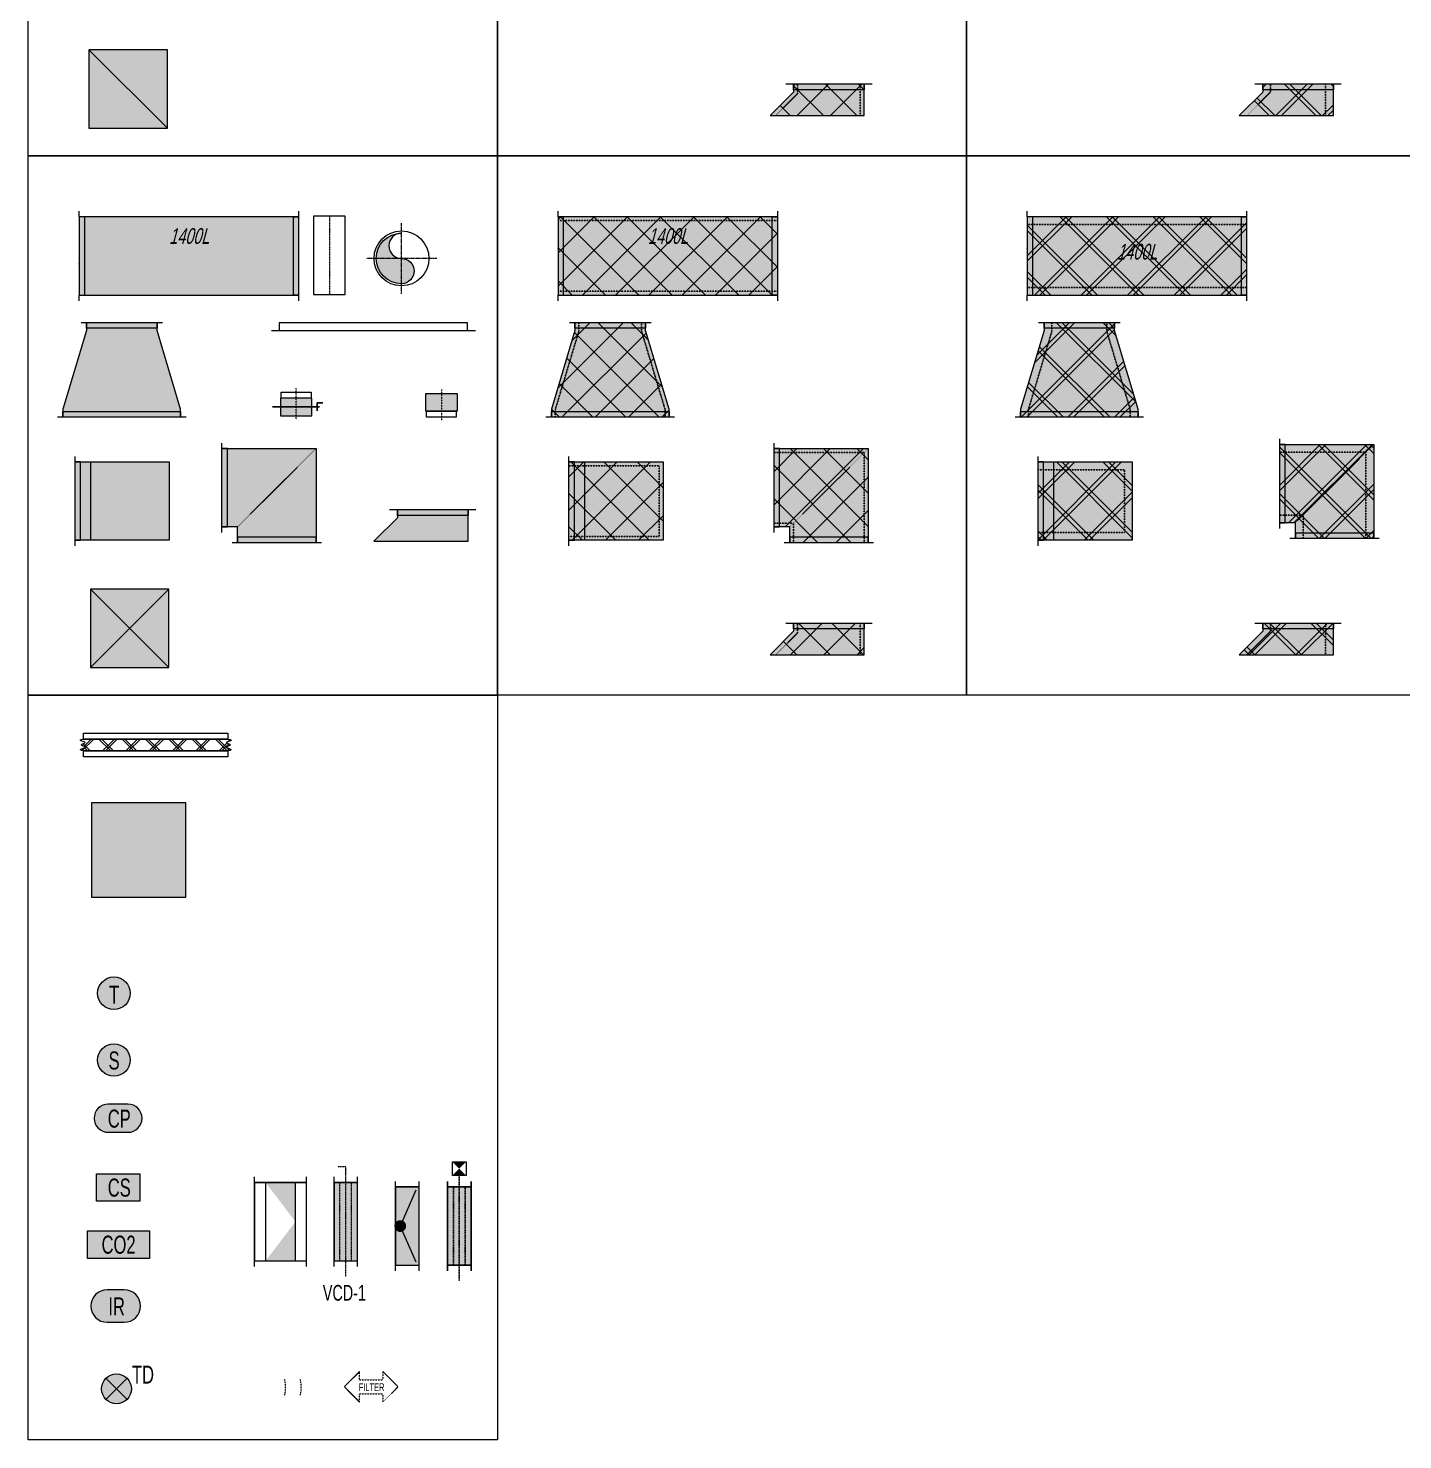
# Model space of a CAD drawing. Header units: millimetres. Extents: x 127492 to 142443, y 116686 to 152629.
# Drawn here: x 127492 to 136253, y 134135 to 143132 of the extents above; entities that cross this region are included whole.
import ezdxf
from ezdxf.enums import TextEntityAlignment as Align

# ---------------------------------------------------------------- set-up
doc = ezdxf.new("R2010")
doc.units = ezdxf.units.MM
for name, pattern in [('Flex', [0.4, 0, -0.4]), ('Ins', [1, 0.5, -0.5]), ('SCEN', [9, 6, -1, 1, -1]), ('Vsdd', [3.55, 1.5, -0.85, 0.35, -0.85])]:
    doc.linetypes.add(name, pattern=pattern)
doc.layers.get('0').update_dxf_attribs({"lineweight": 0})
doc.layers.get('Defpoints').update_dxf_attribs({"lineweight": 0})
for name, color, linetype, lineweight in [('Hvac-Accessories', 4, 'Continuous', 0), ('Hvac-BWPeno', 200, 'Continuous', 0), ('Hvac-BWPenoShade', 223, 'Continuous', 0), ('Hvac-FireDamper', 3, 'Continuous', 0), ('Hvac-FlexConn', 244, 'Continuous', 0), ('Hvac-Tundish', 7, 'SCEN', 0), ('Hvac-VolumeDamper', 4, 'Continuous', 0), ('Hvacduct-ea', 32, 'Continuous', 18), ('Hvacduct-ea-Shading', 42, 'Continuous', 0), ('Hvacduct-Filter', 1, 'Ins', 0), ('Hvacduct-Flange', 8, 'Continuous', 0), ('Hvacduct-oa', 82, 'Continuous', 18), ('Hvacduct-oa-Shading', 83, 'Continuous', 0), ('Hvacduct-ra', 210, 'Continuous', 18), ('Hvacduct-sa', 160, 'Continuous', 25), ('Hvacduct-Text', 7, 'Continuous', 0), ('Hvacduct-TurningVanes', 1, 'Continuous', 0), ('Hvacelec', 7, 'Continuous', 0), ('Hvacequip', 4, 'Continuous', 25), ('Hvacequip-Shading', 253, 'Continuous', 0), ('HvacequipControls', 3, 'Continuous', 0)]:
    doc.layers.add(name, color=color, linetype=linetype, lineweight=lineweight)
doc.layers.add('Hvacduct-Length', color=7, linetype='Continuous', lineweight=0, plot=False)
doc.layers.add('Hvacins', color=118, linetype='Ins')
doc.layers.add('HvacInsulation IN', color=118, linetype='Ins')
doc.styles.add('_Arial', font='ARIALN.TTF', dxfattribs={"width": 0.8})
doc.styles.add('Arial Narrow_1', font='ARIALN.TTF', dxfattribs={"width": 0.8, "height": 250})
doc.styles.add('HVACS', font='ARIALN.TTF', dxfattribs={"width": 0.8})
doc.styles.add('HVACSI', font='ARIALN.TTF', dxfattribs={"width": 0.8, "oblique": 15})
doc.styles.add('ROMAND', font='romand', dxfattribs={"width": 0.8})
doc.styles.add('ROMANS', font='romans', dxfattribs={"width": 0.8})
doc.dimstyles.new('Check', dxfattribs={"dimtxt": 100, "dimasz": 1, "dimexe": 2, "dimexo": 0.63, "dimgap": 0.63, "dimtad": 1, "dimdec": 0, "dimrnd": 5, "dimzin": 0, "dimdsep": 46, "dimtxsty": 'HVACSI', "dimblk": 'DOT', "dimcen": 0, "dimse1": 1, "dimse2": 1, "dimsd1": 1, "dimsd2": 1, "dimclrd": 1, "dimclre": 1, "dimclrt": 256, "dimadec": 0, "dimazin": 0, "dimtfac": 1, "dimtdec": 0, "dimtofl": 0, "dimtmove": 0, "dimatfit": 3, "dimfxl": 1, "dimtolj": 1, "dimtzin": 0, "dimarcsym": 0})
pattern_1 = [(45, (0, 0), (-106.066, 106.066), []), (135, (0, 0), (-106.066, -106.066), [])]
pattern_2 = [(135, (0, 0), (-148.49, -148.49), []), (135, (35, 0), (-148.49, -148.49), []), (45, (0, 0), (-148.49, 148.49), []), (45, (35, 0), (-148.49, 148.49), [])]
pattern_3 = [(135, (0, 300), (-148.49, -148.49), []), (135, (35, 300), (-148.49, -148.49), []), (45, (0, 300), (-148.49, 148.49), []), (45, (35, 300), (-148.49, 148.49), [])]

# ---------------------------------------------------------------- blocks, each defined once
blk = doc.blocks.new('*U76')
blk.add_line((-50, -50), (1250, -50))
blk.add_lwpolyline([(0, 0), (0, -50), (1200, -50), (1200, 0)], close=True)
blk = doc.blocks.new('*U459')
at = {"layer": 'Hvac-FlexConn', "linetype": 'Continuous'}
h = blk.add_hatch(dxfattribs=at)
h.set_pattern_fill('INS50I', color=254, scale=0.5, angle=90, style=0, pattern_type=2)
h.set_pattern_definition([(225, (0, 0), (74.246, -74.246), []), (225, (1e-15, 17.5), (74.246, -74.246), []), (135, (0, 0), (-74.246, -74.246), []), (135, (1e-15, 17.5), (-74.246, -74.246), [])])
h.paths.add_polyline_path([(920, -37.5), (933.2, -40.4), (939.3, -43.2), (939.8, -45.8), (936.3, -48.4), (930.3, -51), (923.2, -53.4), (916.8, -55.8), (912.3, -58.1), (911.1, -60.3), (912.7, -62.5), (916.2, -64.7), (921, -66.8), (926, -68.9), (930.7, -70.9), (934, -73), (935.3, -75), (934, -77), (930.7, -79.1), (926, -81.1), (921, -83.2), (916.2, -85.3), (912.7, -87.5), (911.1, -89.7), (912.3, -91.9), (916.8, -94.2), (923.2, -96.6), (930.3, -99), (936.3, -101.6), (939.8, -104.2), (939.3, -106.8), (933.2, -109.6), (920, -112.5), (0, -112.5), (-13.2, -109.6), (-19.3, -106.8), (-19.8, -104.2), (-16.3, -101.6), (-10.3, -99), (-3.2, -96.6), (3.2, -94.2), (7.7, -91.9), (8.9, -89.7), (7.3, -87.5), (3.8, -85.3), (-1, -83.2), (-6, -81.1), (-10.7, -79.1), (-14, -77), (-15.3, -75), (-14, -73), (-10.7, -70.9), (-6, -68.9), (-1, -66.8), (3.8, -64.7), (7.3, -62.5), (8.9, -60.3), (7.7, -58.1), (3.2, -55.8), (-3.2, -53.4), (-10.3, -51), (-16.3, -48.4), (-19.8, -45.8), (-19.3, -43.2), (-13.2, -40.4), (0, -37.5)])
at = {"layer": 'Hvac-FlexConn', "color": 244, "linetype": 'Continuous'}
for points in [[(0, -37.5), (0, 0), (920, 0), (920, -37.5)], [(920, -37.5), (933.2, -40.4), (939.3, -43.2), (939.8, -45.8), (936.3, -48.4), (930.3, -51), (923.2, -53.4), (916.8, -55.8), (912.3, -58.1), (911.1, -60.3), (912.7, -62.5), (916.2, -64.7), (921, -66.8), (926, -68.9), (930.7, -70.9), (934, -73), (935.3, -75), (934, -77), (930.7, -79.1), (926, -81.1), (921, -83.2), (916.2, -85.3), (912.7, -87.5), (911.1, -89.7), (912.3, -91.9), (916.8, -94.2), (923.2, -96.6), (930.3, -99), (936.3, -101.6), (939.8, -104.2), (939.3, -106.8), (933.2, -109.6), (920, -112.5), (0, -112.5), (-13.2, -109.6), (-19.3, -106.8), (-19.8, -104.2), (-16.3, -101.6), (-10.3, -99), (-3.2, -96.6), (3.2, -94.2), (7.7, -91.9), (8.9, -89.7), (7.3, -87.5), (3.8, -85.3), (-1, -83.2), (-6, -81.1), (-10.7, -79.1), (-14, -77), (-15.3, -75), (-14, -73), (-10.7, -70.9), (-6, -68.9), (-1, -66.8), (3.8, -64.7), (7.3, -62.5), (8.9, -60.3), (7.7, -58.1), (3.2, -55.8), (-3.2, -53.4), (-10.3, -51), (-16.3, -48.4), (-19.8, -45.8), (-19.3, -43.2), (-13.2, -40.4), (0, -37.5)], [(920, -112.5), (920, -150), (0, -150), (0, -112.5)]]:
    blk.add_lwpolyline(points, close=True, dxfattribs=at)
for points in [[(0, -37.5), (920, -37.5)], [(920, -112.5), (0, -112.5)]]:
    blk.add_lwpolyline(points, dxfattribs=at)
at = {"layer": 'Hvacduct-Text', "style": 'HVACS', "width": 0.8}
blk.add_attdef('SIZE', text='', height=100, dxfattribs=at).set_placement((460, -75), align=Align.MIDDLE)
blk = doc.blocks.new('*U320')
at = {"layer": 'Hvac-BWPenoShade', "linetype": 'Continuous'}
blk.add_hatch(color=256, dxfattribs=at).paths.add_polyline_path([(0, 600), (0, 0), (600, 0), (600, 600)])
at = {"layer": 'Hvac-BWPeno', "linetype": 'Continuous', "flags": 128}
blk.add_lwpolyline([(0, 600), (0, 0), (600, 0), (600, 600), (0, 600)], dxfattribs=at)
blk = doc.blocks.new('Temp Sensor')
at = {"layer": 'HvacequipControls', "linetype": 'Continuous'}
h = blk.add_hatch(color=253, dxfattribs=at)
edge = h.paths.add_edge_path()
edge.add_arc((0, 103.7), 103.7, 0, 360)
at = {"layer": 'HvacequipControls', "color": 7, "linetype": 'Continuous'}
blk.add_circle((0, 103.7), 103.7, dxfattribs=at)
at = {"layer": 'HvacequipControls', "style": 'Arial Narrow_1', "width": 0.8}
blk.add_text('T', height=115, dxfattribs=at).set_placement((-30.6, 37.7))
blk = doc.blocks.new('Sensor')
at = {"layer": 'HvacequipControls', "linetype": 'Continuous'}
h = blk.add_hatch(color=253, dxfattribs=at)
edge = h.paths.add_edge_path()
edge.add_arc((0, 103.7), 103.7, 0, 360)
at = {"layer": 'HvacequipControls', "color": 7, "linetype": 'Continuous'}
blk.add_circle((0, 103.7), 103.7, dxfattribs=at)
at = {"layer": 'HvacequipControls', "style": 'Arial Narrow_1', "width": 0.8}
blk.add_text('S', height=115, dxfattribs=at).set_placement((-33.9, 43))
blk = doc.blocks.new('Control Panel')
at = {"layer": 'HvacequipControls'}
h = blk.add_hatch(color=253, dxfattribs=at)
edge = h.paths.add_edge_path()
edge.add_line((-62.5, 0), (62.5, 0))
edge.add_arc((62.5, 90), 90, 270, 450)
edge.add_line((62.5, 180), (-62.5, 180))
edge.add_arc((-62.5, 90), 90, 90, 270)
at = {"layer": 'HvacequipControls', "color": 1}
blk.add_lwpolyline([(-62.5, 0), (62.5, 0, 1), (62.5, 180), (-62.5, 180, 1)], format="xyb", close=True, dxfattribs=at)
at = {"layer": 'HvacequipControls', "style": 'Arial Narrow_1', "width": 0.8}
blk.add_text('CP', height=115, dxfattribs=at).set_placement((-65.7, 29.8))
blk = doc.blocks.new('Control Station')
at = {"layer": 'HvacequipControls', "linetype": 'Continuous'}
blk.add_hatch(color=253, dxfattribs=at).paths.add_polyline_path([(-137.8, 174.9), (137.8, 174.9), (137.8, 0), (-137.8, 0)])
at = {"layer": 'HvacequipControls', "color": 7}
blk.add_lwpolyline([(-137.8, 174.9), (137.8, 174.9), (137.8, 0), (-137.8, 0)], close=True, dxfattribs=at)
at = {"layer": 'HvacequipControls', "style": 'Arial Narrow_1', "width": 0.8}
blk.add_text('CS', height=115, dxfattribs=at).set_placement((-65.7, 29.8))
blk = doc.blocks.new('CO2 Sensor')
at = {"layer": 'HvacequipControls', "linetype": 'Continuous'}
blk.add_hatch(color=253, dxfattribs=at).paths.add_polyline_path([(-197.3, 174.9), (197.3, 174.9), (197.3, 0), (-197.3, 0)])
at = {"layer": 'HvacequipControls', "color": 7}
blk.add_lwpolyline([(-197.3, 174.9), (197.3, 174.9), (197.3, 0), (-197.3, 0)], close=True, dxfattribs=at)
at = {"layer": 'HvacequipControls', "style": 'Arial Narrow_1', "width": 0.8}
blk.add_text('CO2', height=115, dxfattribs=at).set_placement((-107.5, 29.8))
blk = doc.blocks.new('IR')
at = {"layer": 'HvacequipControls', "linetype": 'Continuous'}
blk.add_hatch(color=253, dxfattribs=at).paths.add_polyline_path([(-54.6, 0), (54.6, 0, 1), (54.6, 207.5), (-54.6, 207.5, 1)])
blk.add_lwpolyline([(-54.6, 0), (54.6, 0, 1), (54.6, 207.5), (-54.6, 207.5, 1)], format="xyb", close=True, dxfattribs=at)
at = {"layer": 'HvacequipControls', "style": 'Arial Narrow_1', "width": 0.8}
blk.add_text('IR', height=115, dxfattribs=at).set_placement((-46.8, 43.4))
blk = doc.blocks.new('Tundish')
at = {"layer": 'HvacequipControls', "linetype": 'Continuous'}
h = blk.add_hatch(color=253, dxfattribs=at)
edge = h.paths.add_edge_path()
edge.add_arc((0, 95.3), 95.3, 0, 360)
at = {"layer": 'HvacequipControls', "color": 1, "linetype": 'Continuous'}
for p, q in [((-67.4, 162.7), (67.4, 27.9)), ((-67.4, 27.9), (67.4, 162.7))]:
    blk.add_line(p, q, dxfattribs=at)
at = {"layer": 'HvacequipControls', "color": 7, "linetype": 'Continuous'}
blk.add_circle((0, 95.3), 95.3, dxfattribs=at)
at = {"layer": 'HvacequipControls', "style": 'Arial Narrow_1', "width": 0.8}
blk.add_text('TD', height=115, dxfattribs=at).set_placement((98.8, 128.6))
blk = doc.blocks.new('*U112')
at = {"layer": 'Hvac-FireDamper', "linetype": 'Continuous'}
for p, q in [((-330, -285), (-330, 285)), ((0, -285), (0, 285)), ((-330, 250), (0, 250)), ((-330, -250), (0, -250))]:
    blk.add_line(p, q, dxfattribs=at)
for points in [[(-330, -250), (0, -250), (0, 250), (-330, 250)], [(-260, -250), (-70, -250), (-70, 250), (-260, 250)]]:
    blk.add_lwpolyline(points, close=True, dxfattribs=at)
blk.add_point((-330, 0), dxfattribs=at)
for points in [[(-260, 250), (-70, 250), (-70, 0)], [(-260, -250), (-70, -250), (-70, 0)]]:
    blk.add_solid(points, dxfattribs=at)
blk = doc.blocks.new('*U102')
at = {"color": 8, "linetype": 'Vsdd'}
for p, q in [((75, 100), (25, 100)), ((75, -600), (75, 100)), ((38, -500), (38, 0)), ((112, -500), (112, 0))]:
    blk.add_line(p, q, dxfattribs=at)
blk.add_point((0, -250))
at = {"layer": 'Hvac-Accessories', "color": 4, "linetype": 'Continuous'}
for p, q in [((0, -535), (0, 35)), ((0, 0), (150, 0)), ((150, -535), (150, 35)), ((0, -500), (150, -500))]:
    blk.add_line(p, q, dxfattribs=at)
at = {"layer": 'Hvac-Accessories', "color": 4, "linetype": 'Continuous', "flags": 128}
blk.add_lwpolyline([(0, -500), (150, -500), (150, 0), (0, 0)], close=True, dxfattribs=at)
at = {"layer": 'Hvac-Accessories', "color": 253, "linetype": 'Continuous'}
blk.add_solid([(0, -500), (150, -500), (0, 0), (150, 0)], dxfattribs=at)
blk = doc.blocks.new('*U122')
at = {"layer": 'Hvac-Accessories', "color": 4, "linetype": 'Continuous'}
for p, q in [((0, -285), (0, 285)), ((150, -285), (150, 285)), ((0, 250), (150, 250)), ((0, -250), (150, -250))]:
    blk.add_line(p, q, dxfattribs=at)
at = {"layer": 'Hvac-Accessories', "color": 4, "linetype": 'Continuous', "flags": 128}
blk.add_lwpolyline([(0, -250), (150, -250), (150, 250), (0, 250)], close=True, dxfattribs=at)
at = {"layer": 'Hvac-Accessories', "color": 8, "linetype": 'Continuous', "flags": 128}
blk.add_lwpolyline([(128.8, 228.8), (30, 0), (128.8, -228.8)], dxfattribs=at)
at = {"layer": 'Hvac-Accessories', "color": 8, "linetype": 'Continuous', "const_width": 37.5}
blk.add_lwpolyline([(11.2, 0, 1), (48.8, 0, 1)], format="xyb", close=True, dxfattribs=at)
at = {"layer": 'Hvac-Accessories'}
blk.add_point((0, 0), dxfattribs=at)
at = {"layer": 'Hvac-Accessories', "color": 253, "linetype": 'Continuous'}
blk.add_solid([(0, -250), (150, -250), (0, 250), (150, 250)], dxfattribs=at)
blk = doc.blocks.new('*U82')
at = {"color": 1, "linetype": 'Vsdd'}
blk.add_line((0, 500), (0, 0), dxfattribs=at)
blk.add_lwpolyline([(-100, 0), (100, 0), (100, 500), (-100, 500)], close=True)
blk = doc.blocks.new('DuctShadow')
h = blk.add_hatch(color=8)
h.dxf.hatch_style = 1
edge = h.paths.add_edge_path()
edge.add_arc((0, 80.5), 80.5, 90, 270)
edge.add_arc((0, -80.5), 80.5, -90, 90, ccw=False)
edge.add_arc((0, 0), 161, 90, 270, ccw=False)
at = {"color": 1, "linetype": 'SCEN'}
for p, q in [((0, -225), (0, 225)), ((225, 0), (-225, 0))]:
    blk.add_line(p, q, dxfattribs=at)
at = {"color": 1}
blk.add_lwpolyline([(0, 161, 1), (0, 0, -1), (0, -161, -1)], format="xyb", close=True, dxfattribs=at)
at = {"color": 0, "linetype": 'Continuous'}
blk.add_circle((0, 0), 175, dxfattribs=at)
blk = doc.blocks.new('VCD TAG')
at = {"color": 0, "style": 'HVACS', "width": 0.8}
blk.add_attdef('VCDTAG', (0, 0), '', height=100, dxfattribs=at)
at = {"color": 0, "style": 'HVACS', "width": 0.8, "flags": 1}
blk.add_attdef('SIZE', (91.6, -147), '', height=100, dxfattribs=at)
blk = doc.blocks.new('iso77DA')
at = {"layer": 'Hvacelec', "color": 4, "linetype": 'Continuous'}
blk.add_lwpolyline([(31.3, -409.5), (31.3, -322), (118.8, -322), (118.8, -409.5)], close=True, dxfattribs=at)
blk.add_solid([(31.3, -409.5), (118.8, -409.5), (118.8, -322), (31.3, -322)], dxfattribs=at)
at = {"layer": 'Hvacelec', "color": 4, "linetype": 'Ins', "style": 'ROMAND'}
blk.add_text('a', height=0.005, dxfattribs=at).set_placement((31.3, -409.5))
at = {"layer": 'Hvacelec', "color": 4, "linetype": 'Vsdd', "style": 'ROMANS'}
blk.add_text('a', height=0.005, dxfattribs=at).set_placement((75.6, -409.5))
at = {"layer": 'Hvacelec', "color": 4, "linetype": 'Flex', "style": 'ROMANS'}
blk.add_text('a', height=0.005, dxfattribs=at).set_placement((118.8, -409.5))
blk = doc.blocks.new('MOTORISED DAMPER')
blk.add_point((150, 0))
at = {"layer": 'Hvacduct-sa', "color": 8, "linetype": 'Vsdd'}
for p, q in [((75, 350), (75, -350)), ((38, 250), (38, -250)), ((112, 250), (112, -250))]:
    blk.add_line(p, q, dxfattribs=at)
at = {"layer": 'Hvacequip', "color": 4, "linetype": 'Continuous'}
for p, q in [((0, 285), (0, -285)), ((150, 285), (150, -285)), ((150, 250), (0, 250)), ((150, -250), (0, -250))]:
    blk.add_line(p, q, dxfattribs=at)
at = {"layer": 'Hvacequip', "color": 4, "linetype": 'Continuous', "flags": 128}
blk.add_lwpolyline([(150, 250), (0, 250), (0, -250), (150, -250)], close=True, dxfattribs=at)
at = {"layer": 'Hvacequip-Shading', "color": 253, "linetype": 'Continuous'}
blk.add_solid([(150, 250), (0, 250), (150, -250), (0, -250)], dxfattribs=at)
at = {"layer": 'Hvacelec', "color": 8, "linetype": 'Vsdd', "rotation": 180}
blk.add_blockref('iso77DA', (150, 0), dxfattribs=at)
blk = doc.blocks.new('*U119')
at = {"layer": 'Hvacduct-ea-Shading'}
h = blk.add_hatch(color=256, dxfattribs=at)
h.dxf.hatch_style = 1
h.paths.add_polyline_path([(0, 0), (500, 0), (500, 500), (0, 500)])
at = {"color": 0}
blk.add_lwpolyline([(0, 0), (500, 0), (500, 500), (0, 500)], close=True, dxfattribs=at)
at = {"color": 8}
blk.add_solid([(0, 500), (0, 0), (139.7, 85.3), (500, 0)], dxfattribs=at)
at = {"layer": 'Hvacduct-sa', "color": 1}
blk.add_line((0, 500), (500, 0), dxfattribs=at)
blk = doc.blocks.new('*U120')
at = {"layer": 'Hvacduct-oa-Shading'}
h = blk.add_hatch(color=256, dxfattribs=at)
h.dxf.hatch_style = 1
h.paths.add_polyline_path([(0, 0), (500, 0), (500, 500), (0, 500)])
at = {"color": 0}
blk.add_lwpolyline([(0, 0), (500, 0), (500, 500), (0, 500)], close=True, dxfattribs=at)
at = {"color": 8}
blk.add_solid([(0, 500), (0, 0), (139.7, 85.3), (500, 0)], dxfattribs=at)
at = {"layer": 'Hvacduct-sa', "color": 1}
for p, q in [((0, 0), (500, 500)), ((0, 500), (500, 0))]:
    blk.add_line(p, q, dxfattribs=at)
blk = doc.blocks.new('*U189')
at = {"layer": 'Hvacduct-TurningVanes', "linetype": 'Ins'}
for centre in [(-150, 0), (-50, 0)]:
    blk.add_arc(centre, 250, 348.46658, 11.54051, dxfattribs=at)
blk = doc.blocks.new('*D214')
at = {"layer": 'Defpoints', "color": 0, "transparency": 16777216}
for p in [(1400, -175.3), (0, -250), (1400, -250)]:
    blk.add_point(p, dxfattribs=at)
at = {"layer": 'Hvacduct-Length', "transparency": 16777216, "insert": (700, -123.6), "char_height": 100, "attachment_point": 5, "style": 'HVACSI'}
blk.add_mtext('\\A1;1400L', dxfattribs=at)
blk = doc.blocks.new('_Dot')
at = {"color": 0, "linetype": 'ByBlock', "lineweight": -2}
blk.add_line((-0.5, 0), (-1, 0), dxfattribs=at)
at = {"color": 0, "linetype": 'ByBlock', "const_width": 0.5}
blk.add_lwpolyline([(-0.25, 0, 1), (0.25, 0, 1)], format="xyb", close=True, dxfattribs=at)
blk = doc.blocks.new('*U215')
at = {"layer": 'Hvacduct-oa-Shading'}
h = blk.add_hatch(color=256, dxfattribs=at)
h.dxf.hatch_style = 1
h.paths.add_polyline_path([(375, 0), (375, 50), (225, 550), (225, 600), (-225, 600), (-225, 550), (-375, 50), (-375, 0)])
at = {"color": 0, "linetype": 'Continuous', "flags": 128}
blk.add_lwpolyline([(375, 0), (375, 50), (225, 550), (225, 600), (-225, 600), (-225, 550), (-375, 50), (-375, 0)], close=True, dxfattribs=at)
at = {"color": 8, "linetype": 'Continuous', "flags": 128}
for points in [[(260, 600), (225, 600), (225, 565), (-225, 565), (-225, 600), (-260, 600)], [(-410, 0), (-375, 0), (-375, 35), (375, 35), (375, 0), (410, 0)]]:
    blk.add_lwpolyline(points, dxfattribs=at)
blk = doc.blocks.new('*U216')
at = {"layer": 'Hvacduct-oa-Shading'}
h = blk.add_hatch(color=256, dxfattribs=at)
h.dxf.hatch_style = 1
h.paths.add_polyline_path([(600, 0), (0, 0), (0, 500), (600, 500)])
at = {"color": 0}
blk.add_line((100, 0), (100, 500), dxfattribs=at)
at = {"color": 8, "linetype": 'Continuous', "flags": 128}
blk.add_lwpolyline([(0, -35), (0, 0), (35, 0), (35, 500), (0, 500), (0, 535)], dxfattribs=at)
at = {"color": 0, "linetype": 'Continuous', "flags": 128}
blk.add_lwpolyline([(600, 0), (0, 0), (0, 500), (600, 500)], close=True, dxfattribs=at)
blk = doc.blocks.new('*U339')
at = {"layer": 'Hvacduct-oa-Shading'}
h = blk.add_hatch(color=256, dxfattribs=at)
h.dxf.hatch_style = 1
h.paths.add_polyline_path([(375, 0), (375, 50), (225, 550), (225, 600), (-225, 600), (-225, 550), (-375, 50), (-375, 0)])
at = {"layer": 'HvacInsulation IN'}
h = blk.add_hatch(dxfattribs=at)
h.set_pattern_fill('INS25I', color=256, style=0, pattern_type=2)
h.set_pattern_definition(pattern_1)
h.paths.add_polyline_path([(375, 0), (375, 50), (225, 550), (225, 600), (-225, 600), (-225, 550), (-375, 50), (-375, 0)])
at = {"color": 0, "linetype": 'Continuous', "flags": 128}
blk.add_lwpolyline([(375, 0), (375, 50), (225, 550), (225, 600), (-225, 600), (-225, 550), (-375, 50), (-375, 0)], close=True, dxfattribs=at)
at = {"color": 8, "linetype": 'Continuous', "flags": 128}
for points in [[(260, 600), (225, 600), (225, 565), (-225, 565), (-225, 600), (-260, 600)], [(-410, 0), (-375, 0), (-375, 35), (375, 35), (375, 0), (410, 0)]]:
    blk.add_lwpolyline(points, dxfattribs=at)
at = {"layer": 'Hvacins', "flags": 128}
for points in [[(-200, 600), (-200, 546.3), (-350, 46.3), (-350, 0)], [(350, 0), (350, 46.3), (200, 546.3), (200, 600)]]:
    blk.add_lwpolyline(points, dxfattribs=at)
blk = doc.blocks.new('*U338')
at = {"layer": 'Hvacduct-oa-Shading'}
h = blk.add_hatch(color=256, dxfattribs=at)
h.dxf.hatch_style = 1
h.paths.add_polyline_path([(600, 0), (0, 0), (0, 500), (600, 500)])
at = {"layer": 'HvacInsulation IN'}
h = blk.add_hatch(dxfattribs=at)
h.set_pattern_fill('INS25I', color=256, style=0, pattern_type=2)
h.set_pattern_definition(pattern_1)
h.paths.add_polyline_path([(600, 0), (0, 0), (0, 500), (600, 500)])
at = {"color": 0}
blk.add_line((100, 0), (100, 500), dxfattribs=at)
at = {"color": 0, "linetype": 'Continuous', "flags": 128}
blk.add_lwpolyline([(600, 0), (0, 0), (0, 500), (600, 500)], close=True, dxfattribs=at)
at = {"layer": 'Hvacduct-Flange', "linetype": 'Continuous', "flags": 128}
blk.add_lwpolyline([(0, -35), (0, 0), (35, 0), (35, 500), (0, 500), (0, 535)], dxfattribs=at)
at = {"layer": 'Hvacins', "flags": 128}
blk.add_lwpolyline([(0, 475), (575, 475), (575, 25), (0, 25)], dxfattribs=at)
blk = doc.blocks.new('*U346')
at = {"layer": 'Hvacduct-oa-Shading'}
h = blk.add_hatch(color=256, dxfattribs=at)
h.dxf.hatch_style = 1
h.paths.add_polyline_path([(375, 0), (375, 50), (225, 550), (225, 600), (-225, 600), (-225, 550), (-375, 50), (-375, 0)])
at = {"layer": 'HvacInsulation IN'}
h = blk.add_hatch(dxfattribs=at)
h.set_pattern_fill('INS50I', color=256, style=0, pattern_type=2)
h.set_pattern_definition(pattern_2)
h.paths.add_polyline_path([(375, 0), (375, 50), (225, 550), (225, 600), (-225, 600), (-225, 550), (-375, 50), (-375, 0)])
at = {"color": 0, "linetype": 'Continuous', "flags": 128}
blk.add_lwpolyline([(375, 0), (375, 50), (225, 550), (225, 600), (-225, 600), (-225, 550), (-375, 50), (-375, 0)], close=True, dxfattribs=at)
at = {"color": 8, "linetype": 'Continuous', "flags": 128}
for points in [[(260, 600), (225, 600), (225, 565), (-225, 565), (-225, 600), (-260, 600)], [(-410, 0), (-375, 0), (-375, 35), (375, 35), (375, 0), (410, 0)]]:
    blk.add_lwpolyline(points, dxfattribs=at)
at = {"layer": 'Hvacins', "flags": 128}
for points in [[(-175, 600), (-175, 546.3), (-325, 46.3), (-325, 0)], [(325, 0), (325, 46.3), (175, 546.3), (175, 600)]]:
    blk.add_lwpolyline(points, dxfattribs=at)
blk = doc.blocks.new('*U347')
at = {"layer": 'Hvacduct-oa-Shading'}
h = blk.add_hatch(color=256, dxfattribs=at)
h.dxf.hatch_style = 1
h.paths.add_polyline_path([(600, 0), (0, 0), (0, 500), (600, 500)])
at = {"layer": 'HvacInsulation IN'}
h = blk.add_hatch(dxfattribs=at)
h.set_pattern_fill('INS50I', color=256, style=0, pattern_type=2)
h.set_pattern_definition(pattern_3)
h.paths.add_polyline_path([(600, 0), (0, 0), (0, 500), (600, 500)])
at = {"color": 0}
blk.add_line((100, 0), (100, 500), dxfattribs=at)
at = {"color": 8, "linetype": 'Continuous', "flags": 128}
blk.add_lwpolyline([(0, -35), (0, 0), (35, 0), (35, 500), (0, 500), (0, 535)], dxfattribs=at)
at = {"color": 0, "linetype": 'Continuous', "flags": 128}
blk.add_lwpolyline([(600, 0), (0, 0), (0, 500), (600, 500)], close=True, dxfattribs=at)
at = {"layer": 'Hvacins', "flags": 128}
blk.add_lwpolyline([(0, 450), (550, 450), (550, 50), (0, 50)], dxfattribs=at)
blk = doc.blocks.new('Filter Removal')
at = {"color": 1}
for p, q in [((0, 0), (-95.7, -95.7)), ((95.7, -95.7), (0, 0)), ((-95.7, -95.7), (-45, -95.7)), ((-45, -245.9), (-45, -95.7)), ((45, -95.7), (95.7, -95.7)), ((45, -245.9), (45, -95.7)), ((-45, -245.9), (-95.7, -245.9)), ((-95.7, -245.9), (0, -341.5)), ((0, -341.5), (95.7, -245.9)), ((95.7, -245.9), (45, -245.9))]:
    blk.add_line(p, q, dxfattribs=at)
at = {"color": 1, "style": '_Arial', "width": 0.8}
blk.add_text('FILTER', height=50, rotation=90, dxfattribs=at).set_placement((2.4, -167.8), align=Align.MIDDLE_CENTER)
blk = doc.blocks.new('*U264')
at = {"layer": 'Hvacduct-oa-Shading', "linetype": 'Continuous'}
blk.add_hatch(color=256, dxfattribs=at).paths.add_polyline_path([(-100, 600), (500, 600), (500, 0), (0, 0), (0, 100), (-100, 100)])
at = {"layer": 'Hvacduct-Flange', "linetype": 'Continuous', "flags": 128}
for points in [[(-100, 65), (-100, 100), (-65, 100), (-65, 600), (-100, 600), (-100, 635)], [(535, 0), (500, 0), (500, 35), (0, 35), (0, 0), (-35, 0)]]:
    blk.add_lwpolyline(points, dxfattribs=at)
at = {"layer": 'Hvacduct-oa', "linetype": 'Continuous', "flags": 128}
blk.add_lwpolyline([(-100, 600), (500, 600), (500, 0), (0, 0), (0, 100), (-100, 100)], close=True, dxfattribs=at)
at = {"layer": 'Hvacduct-TurningVanes', "linetype": 'Ins', "flags": 128}
blk.add_lwpolyline([(0, 100), (500, 600)], dxfattribs=at)
blk = doc.blocks.new('*U337')
at = {"layer": 'Hvacduct-oa-Shading', "linetype": 'Continuous'}
blk.add_hatch(color=256, dxfattribs=at).paths.add_polyline_path([(-100, 600), (500, 600), (500, 0), (0, 0), (0, 100), (-100, 100)])
at = {"layer": 'HvacInsulation IN'}
h = blk.add_hatch(dxfattribs=at)
h.set_pattern_fill('INS25I', color=256, style=0, pattern_type=2)
h.set_pattern_definition(pattern_1)
h.paths.add_polyline_path([(-100, 600), (500, 600), (500, 0), (0, 0), (0, 100), (-100, 100)])
at = {"layer": 'Hvacduct-Flange', "linetype": 'Continuous', "flags": 128}
for points in [[(-100, 65), (-100, 100), (-65, 100), (-65, 600), (-100, 600), (-100, 635)], [(535, 0), (500, 0), (500, 35), (0, 35), (0, 0), (-35, 0)]]:
    blk.add_lwpolyline(points, dxfattribs=at)
at = {"layer": 'Hvacduct-oa', "linetype": 'Continuous', "flags": 128}
blk.add_lwpolyline([(-100, 600), (500, 600), (500, 0), (0, 0), (0, 100), (-100, 100)], close=True, dxfattribs=at)
at = {"layer": 'Hvacduct-TurningVanes', "linetype": 'Ins', "flags": 128}
blk.add_lwpolyline([(0, 100), (500, 600)], dxfattribs=at)
at = {"layer": 'Hvacins', "linetype": 'Ins', "flags": 128}
for points in [[(-100, 575), (475, 575), (475, 0)], [(-100, 125), (25, 125), (25, 0)]]:
    blk.add_lwpolyline(points, dxfattribs=at)
blk = doc.blocks.new('*U348')
at = {"layer": 'Hvacduct-oa-Shading', "linetype": 'Continuous'}
blk.add_hatch(color=256, dxfattribs=at).paths.add_polyline_path([(-100, 600), (500, 600), (500, 0), (0, 0), (0, 100), (-100, 100)])
at = {"layer": 'HvacInsulation IN'}
h = blk.add_hatch(dxfattribs=at)
h.set_pattern_fill('INS50I', color=256, style=0, pattern_type=2)
h.set_pattern_definition(pattern_2)
h.paths.add_polyline_path([(-100, 600), (500, 600), (500, 0), (0, 0), (0, 100), (-100, 100)])
at = {"layer": 'Hvacduct-Flange', "linetype": 'Continuous', "flags": 128}
for points in [[(-100, 65), (-100, 100), (-65, 100), (-65, 600), (-100, 600), (-100, 635)], [(535, 0), (500, 0), (500, 35), (0, 35), (0, 0), (-35, 0)]]:
    blk.add_lwpolyline(points, dxfattribs=at)
at = {"layer": 'Hvacduct-oa', "linetype": 'Continuous', "flags": 128}
blk.add_lwpolyline([(-100, 600), (500, 600), (500, 0), (0, 0), (0, 100), (-100, 100)], close=True, dxfattribs=at)
at = {"layer": 'Hvacduct-TurningVanes', "linetype": 'Ins', "flags": 128}
blk.add_lwpolyline([(0, 100), (500, 600)], dxfattribs=at)
at = {"layer": 'Hvacins', "linetype": 'Ins', "flags": 128}
for points in [[(-100, 550), (450, 550), (450, 0)], [(-100, 150), (50, 150), (50, 0)]]:
    blk.add_lwpolyline(points, dxfattribs=at)
blk = doc.blocks.new('*U285')
at = {"layer": 'Hvacduct-oa-Shading'}
h = blk.add_hatch(color=256, dxfattribs=at)
h.dxf.hatch_style = 2
h.paths.add_polyline_path([(450, -200), (450, -50), (450, 0), (0, 0), (0, -50), (-150, -200)])
at = {"color": 0, "linetype": 'Continuous', "flags": 128}
blk.add_lwpolyline([(450, -200), (450, -50), (450, 0), (0, 0), (0, -50), (-150, -200)], close=True, dxfattribs=at)
at = {"color": 8, "linetype": 'Continuous', "flags": 128}
blk.add_lwpolyline([(500, 0), (450, 0), (450, -35), (0, -35), (0, 0), (-50, 0)], dxfattribs=at)
blk = doc.blocks.new('*U370')
at = {"layer": 'Hvacduct-ea-Shading'}
h = blk.add_hatch(color=256, dxfattribs=at)
h.dxf.hatch_style = 2
h.paths.add_polyline_path([(450, -200), (450, -50), (450, 0), (0, 0), (0, -50), (-150, -200)])
at = {"layer": 'HvacInsulation IN'}
h = blk.add_hatch(dxfattribs=at)
h.set_pattern_fill('INS25I', color=256, style=0, pattern_type=2)
h.set_pattern_definition(pattern_1)
h.paths.add_polyline_path([(450, -200), (450, -50), (450, 0), (0, 0), (0, -50), (-150, -200)])
at = {"color": 0, "linetype": 'Continuous', "flags": 128}
blk.add_lwpolyline([(450, -200), (450, -50), (450, 0), (0, 0), (0, -50), (-150, -200)], close=True, dxfattribs=at)
at = {"color": 8, "linetype": 'Continuous', "flags": 128}
blk.add_lwpolyline([(500, 0), (450, 0), (450, -35), (0, -35), (0, 0), (-50, 0)], dxfattribs=at)
at = {"layer": 'Hvacins', "linetype": 'Ins', "flags": 128}
for points in [[(25, 0), (25, -60.4), (-114.6, -200)], [(425, -200), (425, -50), (425, 0)]]:
    blk.add_lwpolyline(points, dxfattribs=at)
blk = doc.blocks.new('*U336')
at = {"layer": 'Hvacduct-oa-Shading'}
h = blk.add_hatch(color=256, dxfattribs=at)
h.dxf.hatch_style = 2
h.paths.add_polyline_path([(450, -200), (450, -50), (450, 0), (0, 0), (0, -50), (-150, -200)])
at = {"layer": 'HvacInsulation IN'}
h = blk.add_hatch(dxfattribs=at)
h.set_pattern_fill('INS25I', color=256, style=0, pattern_type=2)
h.set_pattern_definition(pattern_1)
h.paths.add_polyline_path([(450, -200), (450, -50), (450, 0), (0, 0), (0, -50), (-150, -200)])
at = {"color": 0, "linetype": 'Continuous', "flags": 128}
blk.add_lwpolyline([(450, -200), (450, -50), (450, 0), (0, 0), (0, -50), (-150, -200)], close=True, dxfattribs=at)
at = {"layer": 'Hvacduct-Flange', "color": 8, "linetype": 'Continuous', "flags": 128}
blk.add_lwpolyline([(500, 0), (450, 0), (450, -35), (0, -35), (0, 0), (-50, 0)], dxfattribs=at)
at = {"layer": 'Hvacins', "linetype": 'Ins', "flags": 128}
for points in [[(25, 0), (25, -60.4), (-114.6, -200)], [(425, -200), (425, -50), (425, 0)]]:
    blk.add_lwpolyline(points, dxfattribs=at)
blk = doc.blocks.new('*U377')
at = {"layer": 'Hvacduct-ea-Shading'}
h = blk.add_hatch(color=256, dxfattribs=at)
h.dxf.hatch_style = 2
h.paths.add_polyline_path([(450, -200), (450, -50), (450, 0), (0, 0), (0, -50), (-150, -200)])
at = {"layer": 'HvacInsulation IN'}
h = blk.add_hatch(dxfattribs=at)
h.set_pattern_fill('INS50I', color=256, style=0, pattern_type=2)
h.set_pattern_definition(pattern_3)
h.paths.add_polyline_path([(450, -200), (450, -50), (450, 0), (0, 0), (0, -50), (-150, -200)])
at = {"color": 0, "linetype": 'Continuous', "flags": 128}
blk.add_lwpolyline([(450, -200), (450, -50), (450, 0), (0, 0), (0, -50), (-150, -200)], close=True, dxfattribs=at)
at = {"color": 8, "linetype": 'Continuous', "flags": 128}
blk.add_lwpolyline([(500, 0), (450, 0), (450, -35), (0, -35), (0, 0), (-50, 0)], dxfattribs=at)
at = {"layer": 'Hvacins', "linetype": 'Ins', "flags": 128}
for points in [[(50, 0), (50, -50), (-100, -200)], [(400, -200), (400, -50), (400, 0)]]:
    blk.add_lwpolyline(points, dxfattribs=at)
blk = doc.blocks.new('*U363')
at = {"layer": 'Hvacduct-oa-Shading'}
h = blk.add_hatch(color=256, dxfattribs=at)
h.dxf.hatch_style = 2
h.paths.add_polyline_path([(450, -200), (450, -50), (450, 0), (0, 0), (0, -50), (-150, -200)])
at = {"layer": 'HvacInsulation IN'}
h = blk.add_hatch(dxfattribs=at)
h.set_pattern_fill('INS50I', color=256, style=0, pattern_type=2)
h.set_pattern_definition(pattern_3)
h.paths.add_polyline_path([(450, -200), (450, -50), (450, 0), (0, 0), (0, -50), (-150, -200)])
at = {"color": 0, "linetype": 'Continuous', "flags": 128}
blk.add_lwpolyline([(450, -200), (450, -50), (450, 0), (0, 0), (0, -50), (-150, -200)], close=True, dxfattribs=at)
at = {"color": 8, "linetype": 'Continuous', "flags": 128}
blk.add_lwpolyline([(500, 0), (450, 0), (450, -35), (0, -35), (0, 0), (-50, 0)], dxfattribs=at)
at = {"layer": 'Hvacins', "linetype": 'Ins', "flags": 128}
for points in [[(50, 0), (50, -50), (-100, -200)], [(400, -200), (400, -50), (400, 0)]]:
    blk.add_lwpolyline(points, dxfattribs=at)
blk = doc.blocks.new('*D342')
at = {"layer": 'Defpoints', "color": 0, "transparency": 16777216}
for p in [(1400, -175.3), (0, -250), (1400, -250)]:
    blk.add_point(p, dxfattribs=at)
at = {"layer": 'Hvacduct-Length', "transparency": 16777216, "insert": (700, -123.6), "char_height": 100, "attachment_point": 5, "style": 'HVACSI'}
blk.add_mtext('\\A1;1400L', dxfattribs=at)
blk = doc.blocks.new('*D345')
at = {"layer": 'Defpoints', "color": 0, "transparency": 16777216}
for p in [(0, -250), (1400, -250), (1400, -275.3)]:
    blk.add_point(p, dxfattribs=at)
at = {"layer": 'Hvacduct-Length', "transparency": 16777216, "insert": (700, -223.6), "char_height": 100, "attachment_point": 5, "style": 'HVACSI'}
blk.add_mtext('\\A1;1400L', dxfattribs=at)
blk = doc.blocks.new('*U328')
at = {"layer": 'Hvacduct-oa-Shading'}
h = blk.add_hatch(color=256, dxfattribs=at)
h.dxf.hatch_style = 1
h.paths.add_polyline_path([(100, 0), (100, 112.5), (-100, 112.5), (-100, 0)])
at = {"color": 0, "linetype": 'Continuous', "flags": 128}
for points in [[(100, 0), (100, 112.5), (-100, 112.5), (-100, 0)], [(-95, 112.5), (-95, 150), (95, 150), (95, 112.5)]]:
    blk.add_lwpolyline(points, close=True, dxfattribs=at)
at = {"layer": 'Hvacduct-ra', "color": 1, "linetype": 'Ins'}
blk.add_line((0, -25), (0, 175), dxfattribs=at)
at = {"layer": 'Hvacduct-sa', "color": 1, "linetype": 'Continuous'}
blk.add_line((-150, 56.25), (150, 56.25), dxfattribs=at)
at = {"layer": 'Hvacduct-sa', "color": 1, "linetype": 'Continuous', "flags": 128}
blk.add_lwpolyline([(135, 31.25), (135, 81.25), (170, 81.25)], dxfattribs=at)
blk = doc.blocks.new('*U334')
at = {"layer": 'Hvacduct-oa-Shading'}
h = blk.add_hatch(color=256, dxfattribs=at)
h.dxf.hatch_style = 1
h.paths.add_polyline_path([(100, 0), (100, -112.5), (-100, -112.5), (-100, 0)])
at = {"color": 0, "linetype": 'Continuous', "flags": 128}
for points in [[(100, 0), (100, -112.5), (-100, -112.5), (-100, 0)], [(95, -112.5), (95, -150), (-95, -150), (-95, -112.5)]]:
    blk.add_lwpolyline(points, close=True, dxfattribs=at)
at = {"layer": 'Hvacduct-ra', "color": 1, "linetype": 'Ins'}
blk.add_line((0, 25), (0, -175), dxfattribs=at)
blk = doc.blocks.new('*U213')
at = {"layer": 'Hvacduct-oa-Shading'}
h = blk.add_hatch(color=256, dxfattribs=at)
h.dxf.hatch_style = 2
h.paths.add_polyline_path([(0, -500), (1400, -500), (1400, 0), (0, 0)])
at = {"color": 8, "linetype": 'Continuous', "flags": 128}
for points in [[(0, -535), (0, -500), (35, -500), (35, 0), (0, 0), (0, 35)], [(1400, -535), (1400, -500), (1365, -500), (1365, 0), (1400, 0), (1400, 35)]]:
    blk.add_lwpolyline(points, dxfattribs=at)
at = {"color": 0, "linetype": 'Continuous', "flags": 128}
blk.add_lwpolyline([(0, -500), (1400, -500), (1400, 0), (0, 0)], close=True, dxfattribs=at)
at = {"layer": 'Hvacduct-Flange', "color": 160, "linetype": 'Continuous'}
blk.add_point((0, -300), dxfattribs=at)
at = {"layer": 'Hvacduct-Flange', "color": 163, "linetype": 'Continuous'}
blk.add_point((0, -300), dxfattribs=at)
at = {"layer": 'Hvacduct-Text', "style": 'HVACS', "width": 0.8}
blk.add_attdef('SIZE', (95.5, -160.3), '', height=100, dxfattribs=at)
at = {"layer": 'Hvacduct-Text', "style": 'HVACSI', "oblique": 15, "width": 0.8}
blk.add_attdef('LENGTH', (923.7, -563.5), '', height=100, dxfattribs=at)
at = {"layer": 'Hvacduct-Length'}
dim = blk.add_linear_dim(base=(1400, -175.3), p1=(0, -250), p2=(1400, -250), dimstyle='Check', override={"dimpost": 'L', "dimtmove": 1}, dxfattribs=at)
dim.commit()
dim.dimension.update_dxf_attribs({"geometry": '*D214', "text_midpoint": (700, -123.6)})
blk = doc.blocks.new('*U341')
at = {"layer": 'Hvacduct-oa-Shading'}
h = blk.add_hatch(color=256, dxfattribs=at)
h.dxf.hatch_style = 2
h.paths.add_polyline_path([(0, -500), (1400, -500), (1400, 0), (0, 0)])
at = {"layer": 'HvacInsulation IN'}
h = blk.add_hatch(dxfattribs=at)
h.set_pattern_fill('INS25I', color=256, style=0, pattern_type=2)
h.set_pattern_definition([(45, (-2e-11, -200), (-106.066, 106.066), []), (135, (-2e-11, -200), (-106.066, -106.066), [])])
h.paths.add_polyline_path([(0, -500), (1400, -500), (1400, 0), (0, 0)])
at = {"color": 8, "linetype": 'Continuous', "flags": 128}
for points in [[(0, -535), (0, -500), (35, -500), (35, 0), (0, 0), (0, 35)], [(1400, -535), (1400, -500), (1365, -500), (1365, 0), (1400, 0), (1400, 35)]]:
    blk.add_lwpolyline(points, dxfattribs=at)
at = {"color": 0, "linetype": 'Continuous', "flags": 128}
blk.add_lwpolyline([(0, -500), (1400, -500), (1400, 0), (0, 0)], close=True, dxfattribs=at)
at = {"layer": 'Hvacduct-Flange', "color": 160, "linetype": 'Continuous'}
blk.add_point((0, -200), dxfattribs=at)
at = {"layer": 'Hvacduct-Flange', "color": 163, "linetype": 'Continuous'}
blk.add_point((0, -200), dxfattribs=at)
at = {"layer": 'Hvacins'}
for p, q in [((0, -25), (1400, -25)), ((0, -475), (1400, -475))]:
    blk.add_line(p, q, dxfattribs=at)
at = {"layer": 'Hvacduct-Text', "style": 'HVACS', "width": 0.8}
blk.add_attdef('SIZE', (95.5, -160.3), '', height=100, dxfattribs=at)
at = {"layer": 'Hvacduct-Text', "style": 'HVACSI', "oblique": 15, "width": 0.8}
blk.add_attdef('LENGTH', (923.7, -563.5), '', height=100, dxfattribs=at)
at = {"layer": 'Hvacduct-Length'}
dim = blk.add_linear_dim(base=(1400, -175.3), p1=(0, -250), p2=(1400, -250), dimstyle='Check', override={"dimpost": 'L', "dimtmove": 1}, dxfattribs=at)
dim.commit()
dim.dimension.update_dxf_attribs({"geometry": '*D342', "text_midpoint": (700, -123.6)})
blk = doc.blocks.new('*U344')
at = {"layer": 'Hvacduct-oa-Shading'}
h = blk.add_hatch(color=256, dxfattribs=at)
h.dxf.hatch_style = 2
h.paths.add_polyline_path([(0, -500), (1400, -500), (1400, 0), (0, 0)])
at = {"layer": 'HvacInsulation IN'}
h = blk.add_hatch(dxfattribs=at)
h.set_pattern_fill('INS50I', color=256, style=0, pattern_type=2)
h.set_pattern_definition([(135, (2e-14, 100), (-148.492, -148.492), []), (135, (35, 100), (-148.492, -148.492), []), (45, (2e-14, 100), (-148.492, 148.492), []), (45, (35, 100), (-148.492, 148.492), [])])
h.paths.add_polyline_path([(0, -500), (1400, -500), (1400, 0), (0, 0)])
at = {"color": 8, "linetype": 'Continuous', "flags": 128}
for points in [[(0, -535), (0, -500), (35, -500), (35, 0), (0, 0), (0, 35)], [(1400, -535), (1400, -500), (1365, -500), (1365, 0), (1400, 0), (1400, 35)]]:
    blk.add_lwpolyline(points, dxfattribs=at)
at = {"color": 0, "linetype": 'Continuous', "flags": 128}
blk.add_lwpolyline([(0, -500), (1400, -500), (1400, 0), (0, 0)], close=True, dxfattribs=at)
at = {"layer": 'Hvacduct-Flange', "color": 160, "linetype": 'Continuous'}
blk.add_point((0, -200), dxfattribs=at)
at = {"layer": 'Hvacduct-Flange', "color": 163, "linetype": 'Continuous'}
blk.add_point((0, -200), dxfattribs=at)
at = {"layer": 'Hvacins'}
for p, q in [((0, -50), (1400, -50)), ((0, -450), (1400, -450))]:
    blk.add_line(p, q, dxfattribs=at)
at = {"layer": 'Hvacduct-Text', "style": 'HVACS', "width": 0.8}
blk.add_attdef('SIZE', (95.5, -160.3), '', height=100, dxfattribs=at)
at = {"layer": 'Hvacduct-Text', "style": 'HVACSI', "oblique": 15, "width": 0.8}
blk.add_attdef('LENGTH', (923.7, -563.5), '', height=100, dxfattribs=at)
at = {"layer": 'Hvacduct-Length'}
dim = blk.add_linear_dim(base=(1400, -275.3), p1=(0, -250), p2=(1400, -250), dimstyle='Check', override={"dimpost": 'L', "dimtmove": 1}, dxfattribs=at)
dim.commit()
dim.dimension.update_dxf_attribs({"geometry": '*D345', "text_midpoint": (700, -223.6)})

msp = doc.modelspace()

# ---------------------------------------------------------------- linework, layer by layer
at = {"elevation": 100.5}
for points in [[(127491.6, 145755.2), (130481.8, 145755.2), (130481.8, 142318.4), (127491.6, 142318.4)], [(130481.8, 145755.2), (133472, 145755.2), (133472, 142318.4), (130481.8, 142318.4)], [(133472, 145755.2), (136462.2, 145755.2), (136462.2, 142318.4), (133472, 142318.4)], [(127491.6, 142318.4), (130481.8, 142318.4), (130481.8, 138881.7), (127491.6, 138881.7)], [(130481.8, 142318.4), (133472, 142318.4), (133472, 138881.7), (130481.8, 138881.7)], [(133472, 142318.4), (136462.2, 142318.4), (136462.2, 138881.7), (133472, 138881.7)], [(127491.6, 138881.7), (130481.8, 138881.7), (130481.8, 134134.7), (127491.6, 134134.7)]]:
    msp.add_lwpolyline(points, close=True, dxfattribs=at)

# ---------------------------------------------------------------- block references
at = {"layer": 'Hvac-Accessories'}
for name, p in [('*U102', (129440.6, 135774.7)), ('MOTORISED DAMPER', (130164.1, 135496.9, 635)), ('*U122', (129832.9, 135496.9, 635))]:
    msp.add_blockref(name, p, dxfattribs=at)
at = {"layer": 'Hvac-Accessories', "color": 7}
msp.add_blockref('VCD TAG', (129369.5, 135021.5), dxfattribs=at).add_auto_attribs({'VCDTAG': 'VCD-1'})
at = {"layer": 'Hvac-BWPeno'}
msp.add_blockref('*U320', (127895.3, 137594.1), dxfattribs=at)
at = {"layer": 'Hvac-FlexConn'}
msp.add_blockref('*U459', (127844.6, 138638.5), dxfattribs=at)
at = {"layer": 'Hvac-Tundish', "color": 7, "linetype": 'Continuous'}
msp.add_blockref('Tundish', (128054, 134364.1, 735.5), dxfattribs=at)
at = {"layer": 'Hvac-VolumeDamper', "color": 4, "linetype": 'Continuous'}
msp.add_blockref('*U112', (129264.6, 135524.7), dxfattribs=at)
at = {"layer": 'Hvacduct-ea', "linetype": 'Continuous'}
for name, p in [('*U119', (127878.9, 142493.9)), ('*U370', (132370.3, 142774.9)), ('*U377', (135360.5, 142774.9))]:
    msp.add_blockref(name, p, dxfattribs=at)
at = {"layer": 'Hvacduct-Filter', "rotation": 270}
msp.add_blockref('Filter Removal', (129848, 134472), dxfattribs=at)
at = {"layer": 'Hvacduct-oa', "linetype": 'Continuous'}
for name, p in [('*U213', (127817.2, 141930.1)), ('*U82', (129410.9, 141434.4)), ('DuctShadow', (129871, 141664.5)), ('*U341', (130869.2, 141930.1)), ('*U344', (133859.4, 141930.1)), ('*U215', (128088.1, 140654)), ('*U76', (129091.9, 141254)), ('*U339', (131201.2, 140654)), ('*U346', (134191.4, 140654)), ('*U328', (129199.1, 140662.1)), ('*U334', (130124.9, 140803.1, 100.5)), ('*U264', (128826.1, 139852.7)), ('*U348', (135568.5, 139878.8)), ('*U216', (127789.8, 139867.7)), ('*U347', (133928.7, 139867.7)), ('*U285', (129845.4, 140061.7, 100.5)), ('*U120', (127887.9, 139057.1)), ('*U363', (135360.5, 139338.2))]:
    msp.add_blockref(name, p, dxfattribs=at)
at = {"layer": 'Hvacduct-oa'}
for name, p in [('*U337', (132345.3, 139852.7)), ('*U338', (130938.5, 139867.7)), ('*U336', (132370.3, 139338.2))]:
    msp.add_blockref(name, p, dxfattribs=at)
at = {"layer": 'Hvacduct-TurningVanes', "linetype": 'Ins'}
msp.add_blockref('*U189', (129031.8, 134469), dxfattribs=at)
at = {"layer": 'HvacequipControls', "color": 7, "linetype": 'Continuous'}
for name, p in [('Temp Sensor', (128037.8, 136877.1, 735.5)), ('Sensor', (128037.8, 136451.6, 735.5)), ('Control Panel', (128064.3, 136094.4, 735.5)), ('Control Station', (128064.3, 135654.8, 735.5)), ('CO2 Sensor', (128066.6, 135290.9, 735.5)), ('IR', (128049.4, 134883.5, 735.5))]:
    msp.add_blockref(name, p, dxfattribs=at)

doc.saveas('drawing.dxf')
